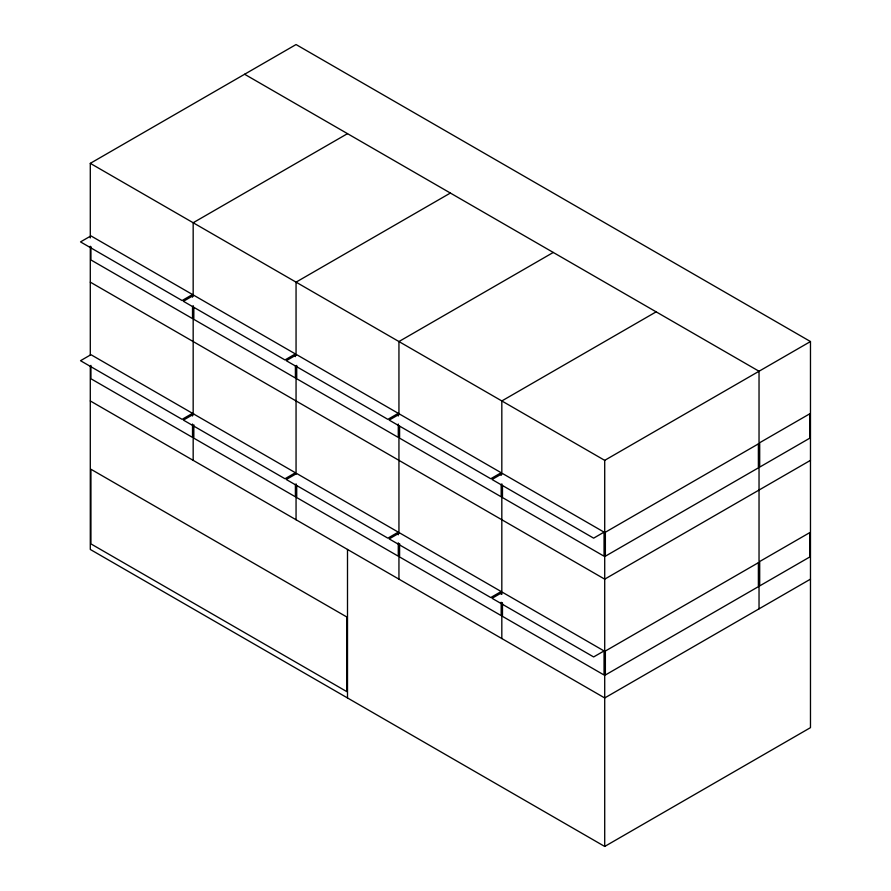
<?xml version="1.0" encoding="UTF-8"?>
<svg xmlns="http://www.w3.org/2000/svg" width="891" height="891" viewBox="0 0 891 891"><rect width="100%" height="100%" fill="white"/><g stroke="black" fill="none" stroke-linecap="round" stroke-linejoin="round"><path stroke-width="1.34" d="M90.292 237.942L90.292 163.354L296.057 44.55L810.476 341.543L810.476 727.646L604.711 846.45L90.292 549.457L90.292 366.413M347.501 133.65L193.169 222.75L193.169 295.968M192.523 294.531L182.098 300.545L80.524 241.906L90.938 235.892L192.523 294.531L192.523 297.204M450.378 193.046L296.057 282.146L296.057 355.364M192.523 413.335L182.098 419.349L80.524 360.71L90.938 354.685L192.523 413.335L192.523 416.008M295.4 353.939L284.986 359.953L183.401 301.303L193.826 295.289L295.4 353.939L295.4 356.612M553.266 252.454L398.945 341.543L398.945 414.76M398.288 413.335L387.863 419.349L286.289 360.71L296.714 354.685L398.288 413.335L398.288 416.008M656.155 311.85L501.822 400.95L501.822 474.157M398.288 532.139L387.863 538.153L286.289 479.503L296.714 473.489L398.288 532.139L398.288 534.812M501.176 472.731L490.752 478.745L389.178 420.106L399.591 414.092L501.176 472.731L501.176 475.404M90.292 163.354L604.711 460.346L810.476 341.543M501.176 591.535L490.752 597.549L389.178 538.91L399.591 532.885L501.176 591.535L501.176 594.208M604.053 532.127L593.64 538.153L492.055 479.503L502.479 473.489L604.053 532.127L604.053 556.196L502.479 497.557L502.479 485.517M810.476 460.346L604.711 579.15L90.292 282.146M604.053 650.931L593.64 656.945L492.055 598.307L502.479 592.292L604.053 650.931L604.053 674.999L502.479 616.349L502.479 602.984M810.476 579.15L604.711 697.954L90.292 400.95M244.613 74.254L759.032 371.246L759.032 608.854M604.711 460.346L604.711 846.45M501.822 483.835L501.822 594.342M501.822 602.628L501.822 638.546M501.176 484.771L501.176 496.799L399.591 438.149L399.591 426.121M501.176 602.227L501.176 615.603L399.591 556.953L399.591 543.588M398.945 425.809L398.945 533.564M398.945 544.613L398.945 579.15M398.288 424.027L398.288 437.403L296.714 378.753L296.714 365.388M398.288 542.831L398.288 556.196L296.714 497.557L296.714 485.517M347.501 549.446L347.501 697.954M296.057 366.413L296.057 474.168M296.057 483.835L296.057 519.754M295.4 365.967L295.4 377.996L193.826 319.357L193.826 307.317M295.4 484.771L295.4 496.799L193.826 438.16L193.826 424.784M193.169 305.635L193.169 414.76M193.169 425.82L193.169 460.346M192.523 306.571L192.523 318.599L90.938 259.96L90.938 246.584M192.523 424.027L192.523 437.403L90.938 378.753L90.938 365.388M90.292 246.239L90.292 355.364M193.826 414.092L183.401 420.106L284.986 478.757L295.4 472.731L193.826 414.092M809.83 413.769L759.689 442.716L759.689 467.096L809.83 438.149L809.83 413.769M758.386 443.885L605.368 532.239L605.368 556.196L758.386 467.853L758.386 443.885M809.83 532.573L759.689 561.519L759.689 585.899L809.83 556.953L809.83 532.573M758.386 562.689L605.368 651.031L605.368 674.999L758.386 586.657L758.386 562.689M346.844 617.006L90.938 469.256L90.938 543.889L346.844 691.639L346.844 617.006"/></g></svg>
